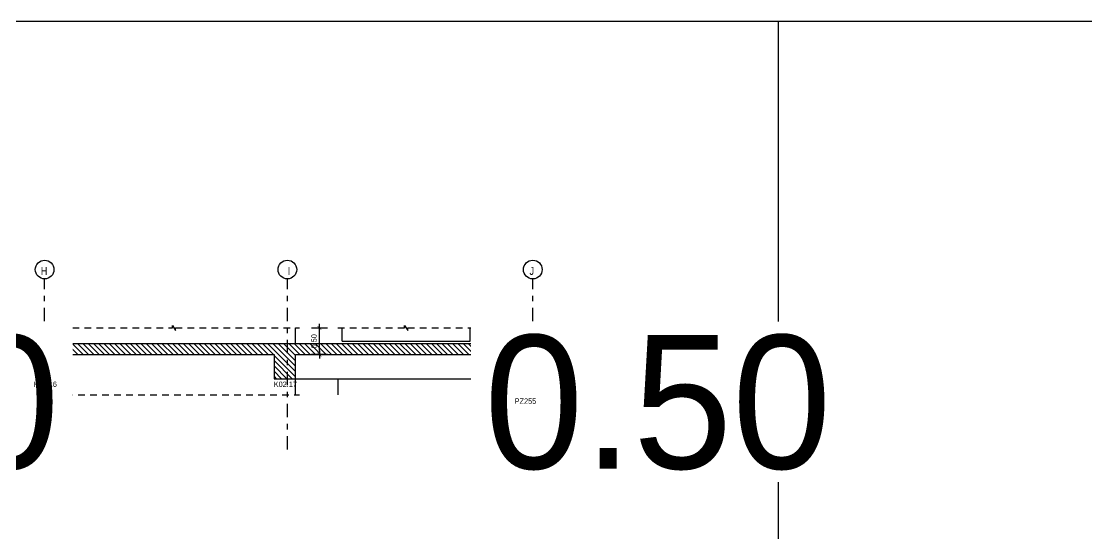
# Model space of a CAD drawing. Header units: metres. Extents: x 419734 to 420376, y 4564732 to 4565123.
# Drawn here: x 419910.51 to 419930.48, y 4565113.26 to 4565122.85 of the extents above; entities that cross this region are included whole.
import ezdxf
from ezdxf.enums import TextEntityAlignment as Align

# ---------------------------------------------------------------- set-up
doc = ezdxf.new("R2018")
doc.units = ezdxf.units.M
doc.linetypes.add('NASCOSTA', pattern=[0.375, 0.25, -0.125])
doc.linetypes.add('TRATTO-PUNTO', pattern=[1, 0.5, -0.25, 0, -0.25])
doc.layers.get('Defpoints').update_dxf_attribs({"color": 5})
for name, color, linetype in [('SW_ASSI', 7, 'TRATTO-PUNTO'), ('SW_DIM', 33, 'Continuous'), ('SW_MAGRONE', 2, 'Continuous'), ('SW_QUOTE', 1, 'Continuous'), ('SW_TRATT_GRIGIO', 252, 'NASCOSTA'), ('SW_TRATTEGGIO_252', 252, 'Continuous'), ('SW_TXT_TESTI', 1, 'Continuous'), ('SW_VISTE', 1, 'Continuous')]:
    doc.layers.add(name, color=color, linetype=linetype)
doc.styles.get("Standard").update_dxf_attribs({"font": 'arial.ttf'})
doc.styles.add('SWS', font='ARIALN.TTF')
doc.dimstyles.new('DIM-SW-50_m', dxfattribs={"dimtxt": 0.1, "dimasz": 0.075, "dimexe": 0.125, "dimexo": 0.125, "dimgap": 0.05, "dimtad": 1, "dimzin": 1, "dimdsep": 46, "dimtxsty": 'SWS', "dimblk1": 'D', "dimblk2": 'D', "dimsah": 1, "dimcen": 0.0075, "dimdle": 0.0625, "dimse1": 1, "dimse2": 1, "dimclrd": 256, "dimclre": 256, "dimclrt": 256, "dimazin": 0, "dimtfac": 0.75, "dimtmove": 1, "dimatfit": 3, "dimldrblk": 'D', "dimfxl": 0.125, "dimtvp": 1.5, "dimtolj": 1, "dimtzin": 0, "dimarcsym": 0})

# ---------------------------------------------------------------- blocks, each defined once
blk = doc.blocks.new('*U387')
blk.add_hatch(color=256).paths.add_polyline_path([(0.0025, 0.0025), (0, 0.0025), (0, 0)])
for p, q in [((0.0095, 0.0025), (-0.0025, 0.0025)), ((-0.0025, 0.0025), (0, 0)), ((-0.0025, 0), (0.0025, 0)), ((0, 0), (0, 0.0025)), ((0.0025, 0.0025), (0, 0))]:
    blk.add_line(p, q)
at = {"color": 2, "lineweight": 30, "flags": 104}
blk.add_attdef('QM', text='', height=0.0025, dxfattribs=at).set_placement((0.001, 0.0033), align=Align.BOTTOM_LEFT)
blk = doc.blocks.new('D')
for p, q in [((-1, 0), (1, 0)), ((0, 2), (0, -2))]:
    blk.add_line(p, q)
at = {"const_width": 0.141}
blk.add_lwpolyline([(0.48, 0.48), (-0.48, -0.48)], dxfattribs=at)
blk = doc.blocks.new('*D472')
at = {"layer": 'Defpoints', "color": 0, "ltscale": 0.5, "transparency": 16777216}
for p in [(419910.792, 4565117.11), (419916.099, 4565117.11), (419916.099, 4565116.61)]:
    blk.add_point(p, dxfattribs=at)
at = {"layer": 'SW_DIM', "lineweight": -2, "ltscale": 0.5, "transparency": 16777216}
blk.add_line((419916.099, 4565116.685), (419916.099, 4565117.035), dxfattribs=at)
at = {"layer": 'SW_DIM', "lineweight": -2, "ltscale": 0.5, "transparency": 16777216, "xscale": 0.075, "yscale": 0.075, "zscale": 0.075}
for p, rotation in [((419916.099, 4565117.11), 90), ((419916.099, 4565116.61), 270)]:
    blk.add_blockref('D', p, dxfattribs=dict(at, rotation=rotation))
at = {"layer": 'SW_DIM', "ltscale": 0.5, "transparency": 16777216, "insert": (419915.998, 4565116.86), "char_height": 0.1, "attachment_point": 5, "rotation": 90, "style": 'SWS'}
blk.add_mtext('\\A1;0.50', dxfattribs=at)
blk = doc.blocks.new('*U388')
blk.add_hatch(color=256).paths.add_polyline_path([(0.0025, 0.0025), (0, 0.0025), (0, 0)])
for p, q in [((0.0095, 0.0025), (-0.0025, 0.0025)), ((-0.0025, 0.0025), (0, 0)), ((-0.0025, 0), (0.0025, 0)), ((0, 0), (0, 0.0025)), ((0.0025, 0.0025), (0, 0))]:
    blk.add_line(p, q)
at = {"color": 2, "lineweight": 30, "flags": 104}
blk.add_attdef('QM', text='', height=0.0025, dxfattribs=at).set_placement((0.001, 0.0033), align=Align.BOTTOM_LEFT)

msp = doc.modelspace()

# ---------------------------------------------------------------- hatches: boundary and pattern name
at = {"layer": 'SW_TRATTEGGIO_252'}
h = msp.add_hatch(dxfattribs=at)
h.set_pattern_fill('_USER', color=256, scale=0.07, angle=135, pattern_type=0)
h.set_pattern_definition([(135, (419843.80018, 4565205.36885), (-0.049497475, -0.049497475), [])])
h.paths.add_polyline_path([(419894.75317, 4565116.8101), (419894.40317, 4565116.8101), (419887.32313, 4565116.8101), (419886.67313, 4565116.8101), (419879.90571, 4565116.8101), (419879.25571, 4565116.8101), (419877.42544, 4565116.8101), (419877.42544, 4565116.6101), (419879.25571, 4565116.6101), (419879.38071, 4565116.6101), (419879.38071, 4565116.1601), (419879.78071, 4565116.1601), (419879.78071, 4565116.6101), (419879.90571, 4565116.6101), (419886.67313, 4565116.6101), (419886.74813, 4565116.6101), (419886.74813, 4565116.1601), (419887.24813, 4565116.1601), (419887.24813, 4565116.6101), (419887.32313, 4565116.6101), (419894.40317, 4565116.6101), (419894.45317, 4565116.6101), (419894.45317, 4565116.1601), (419894.75317, 4565116.1601)])
h.paths.add_polyline_path([(419920.09817, 4565117.1101), (419919.97817, 4565117.1101), (419919.97817, 4565117.0651), (419919.91817, 4565117.1551), (419919.91817, 4565117.1101), (419919.79817, 4565117.1101), (419919.79817, 4565116.8101), (419915.64817, 4565116.8101), (419911.09817, 4565116.8101), (419910.79817, 4565116.8101), (419900.69817, 4565116.8101), (419895.14317, 4565116.8101), (419894.79317, 4565116.8101), (419894.79317, 4565116.1601), (419895.09317, 4565116.1601), (419895.09317, 4565116.6101), (419895.14317, 4565116.6101), (419900.69817, 4565116.6101), (419900.69817, 4565116.1601), (419901.09817, 4565116.1601), (419901.09817, 4565116.6101), (419906.19817, 4565116.6101), (419906.19817, 4565116.1601), (419906.59817, 4565116.1601), (419906.59817, 4565116.6101), (419910.74817, 4565116.6101), (419910.74817, 4565116.1601), (419911.14817, 4565116.1601), (419911.14817, 4565116.6101), (419915.24817, 4565116.6101), (419915.24817, 4565116.1601), (419915.64817, 4565116.1601), (419915.64817, 4565116.6101), (419919.79817, 4565116.6101), (419919.79817, 4565116.1601), (419919.79817, 4565115.8601), (419919.91817, 4565115.8601), (419919.91817, 4565115.9051), (419919.97817, 4565115.8151), (419919.97817, 4565115.8601), (419920.09817, 4565115.8601)])

# ---------------------------------------------------------------- linework, layer by layer
msp.add_line((419805.79921, 4565122.85209), (420103.04921, 4565122.85209))
msp.add_lwpolyline([(419924.69921, 4565122.85209), (419924.69921, 4565080.80209)])
at = {"layer": 'SW_ASSI', "ltscale": 0.5}
for points in [[(419910.94817, 4565114.8365), (419910.94817, 4565118.02832)], [(419915.49817, 4565114.8365), (419915.49817, 4565118.02832)], [(419920.09817, 4565114.8365), (419920.09817, 4565118.02832)]]:
    msp.add_lwpolyline(points, dxfattribs=at)
at = {"layer": 'SW_MAGRONE'}
for points in [[(419919.79817, 4565117.10529), (419919.79817, 4565116.8101), (419894.79317, 4565116.8101), (419894.79317, 4565116.1601), (419895.09317, 4565116.1601), (419895.09317, 4565116.6101), (419900.69817, 4565116.6101), (419900.69817, 4565116.1601), (419901.09817, 4565116.1601), (419901.09817, 4565116.6101), (419906.19817, 4565116.6101), (419906.19817, 4565116.1601), (419906.59817, 4565116.1601), (419906.59817, 4565116.6101), (419910.74817, 4565116.6101), (419910.74817, 4565116.1601), (419911.14817, 4565116.1601), (419911.14817, 4565116.6101), (419915.24817, 4565116.6101), (419915.24817, 4565116.1601), (419915.64817, 4565116.1601), (419915.64817, 4565116.6101), (419919.79817, 4565116.6101), (419919.79817, 4565115.8601)], [(419920.09817, 4565115.8601), (419920.09817, 4565117.10868)]]:
    msp.add_lwpolyline(points, dxfattribs=at)
at = {"layer": 'SW_TRATT_GRIGIO', "ltscale": 0.5}
for points in [[(419911.01817, 4565117.1101), (419913.34317, 4565117.1101)], [(419913.34317, 4565117.1101), (419913.34317, 4565117.1551)], [(419913.34317, 4565117.1551), (419913.40317, 4565117.0651)], [(419913.40317, 4565117.0651), (419913.40317, 4565117.1101)], [(419913.40317, 4565117.1101), (419915.72817, 4565117.1101)], [(419916.44317, 4565117.1101), (419917.69317, 4565117.1101)], [(419917.69317, 4565117.1101), (419917.69317, 4565117.1551)], [(419917.69317, 4565117.1551), (419917.75317, 4565117.0651)], [(419917.75317, 4565117.0651), (419917.75317, 4565117.1101)], [(419917.75317, 4565117.1101), (419919.00317, 4565117.1101)], [(419919.71817, 4565117.10868), (419919.91817, 4565117.10868)], [(419919.91817, 4565117.10868), (419919.91817, 4565117.15368)], [(419919.91817, 4565117.15368), (419919.97817, 4565117.06368)], [(419919.97817, 4565117.06368), (419919.97817, 4565117.10868)], [(419919.97817, 4565117.10868), (419920.17817, 4565117.10868)], [(419919.91817, 4565115.8601), (419919.91817, 4565115.9051)], [(419919.91817, 4565115.9051), (419919.97817, 4565115.8151)], [(419908.20317, 4565115.8601), (419915.72817, 4565115.8601)], [(419919.71817, 4565115.8601), (419919.91817, 4565115.8601)], [(419919.97817, 4565115.8151), (419919.97817, 4565115.8601)], [(419919.97817, 4565115.8601), (419920.17817, 4565115.8601)]]:
    msp.add_lwpolyline(points, dxfattribs=at)
at = {"layer": 'SW_TXT_TESTI', "color": 1}
for centre in [(419910.94817, 4565118.20332), (419915.49817, 4565118.20332), (419920.09817, 4565118.20332)]:
    msp.add_circle(centre, 0.175, dxfattribs=at)
at = {"layer": 'SW_VISTE'}
for points in [[(419910.79817, 4565116.8101), (419910.79817, 4565117.1101)], [(419911.09817, 4565116.8101), (419911.09817, 4565117.1101)], [(419915.64817, 4565116.8101), (419915.64817, 4565117.1101)], [(419916.52317, 4565116.8601), (419916.52317, 4565117.1101)], [(419918.92317, 4565116.8601), (419918.92317, 4565117.1101)], [(419916.52317, 4565116.8601), (419918.92317, 4565116.8601)], [(419915.64817, 4565115.8601), (419915.64817, 4565116.1601)], [(419915.64817, 4565116.1601), (419919.79817, 4565116.1601)], [(419916.44817, 4565115.8601), (419916.44817, 4565116.1601)]]:
    msp.add_lwpolyline(points, dxfattribs=at)

# ---------------------------------------------------------------- block references
at = {"layer": 'SW_QUOTE', "ltscale": 0.5}
ref = msp.add_blockref('*U388', (419904.66979, 4565116.8101), dxfattribs=dict(at, xscale=50, yscale=50, zscale=50))
lines = msp.add_mtext('0.50', dxfattribs={"layer": '0', "color": 2, "insert": (419904.71979, 4565116.9751), "char_height": 2.5, "attachment_point": 1, "bg_fill": 3, "box_fill_scale": 1.1, "bg_fill_color": 256, "bg_fill_transparency": 0})
ref.add_attrib('QM', '', (419904.71979, 4565116.9751), dxfattribs={"flags": 104}).embed_mtext(lines)
ref = msp.add_blockref('*U387', (419919.13789, 4565116.8101), dxfattribs=dict(at, xscale=50, yscale=50, zscale=50))
lines = msp.add_mtext('0.50', dxfattribs={"layer": '0', "color": 2, "insert": (419919.18789, 4565116.9751), "char_height": 2.5, "attachment_point": 1, "bg_fill": 3, "box_fill_scale": 1.1, "bg_fill_color": 256, "bg_fill_transparency": 0})
ref.add_attrib('QM', '', (419919.18789, 4565116.9751), dxfattribs={"flags": 104}).embed_mtext(lines)

# ---------------------------------------------------------------- texts
at = {"layer": 'SW_TXT_TESTI', "color": 4, "style": 'SWS'}
for s, p in [('H', (419910.87627, 4565118.10348)), ('I', (419915.50368, 4565118.10348)), ('J', (419920.03583, 4565118.10348))]:
    msp.add_text(s, height=0.15, rotation=0.110239, dxfattribs=at).set_placement(p)
at = {"layer": 'SW_TXT_TESTI', "color": 2, "style": 'SWS'}
for s, p in [('K02.16', (419910.74274, 4565116.00499)), ('K02.17', (419915.24274, 4565116.00499)), ('PZ255', (419919.75832, 4565115.68975))]:
    msp.add_text(s, height=0.1, dxfattribs=at).set_placement(p)

# ---------------------------------------------------------------- dimensions: what is measured, and where the dimension line sits
at = {"layer": 'SW_DIM', "ltscale": 0.5}
dim = msp.add_linear_dim(base=(419916.09901, 4565117.1101), p1=(419916.09901, 4565116.6101), p2=(419910.79162, 4565117.1101), angle=90, dimstyle='DIM-SW-50_m', dxfattribs=at)
dim.commit()
dim.dimension.update_dxf_attribs({"geometry": '*D472', "text_midpoint": (419916.09901, 4565116.8601), "dimtype": 160})

doc.saveas('drawing.dxf')
